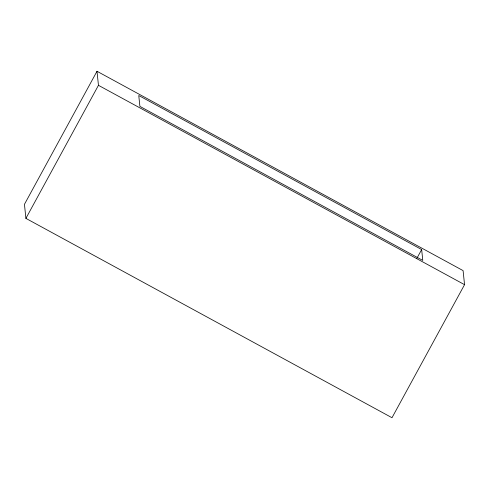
<?xml version="1.0" encoding="UTF-8"?>
<svg xmlns="http://www.w3.org/2000/svg" width="489" height="489" viewBox="0 0 489 489"><rect width="100%" height="100%" fill="white"/><g stroke="black" fill="none" stroke-linecap="round" stroke-linejoin="round"><path stroke-width="0.73" d="M96.999 71.272L24.45 204.329L25.905 218.381L392.001 417.728L464.55 284.671L463.095 270.619L96.999 71.272L98.454 85.318L25.905 218.381M416.921 258.247L421.659 249.561L138.766 95.52L139.891 106.376L422.783 260.417L421.659 249.561M98.454 85.318L464.55 284.671"/></g></svg>
